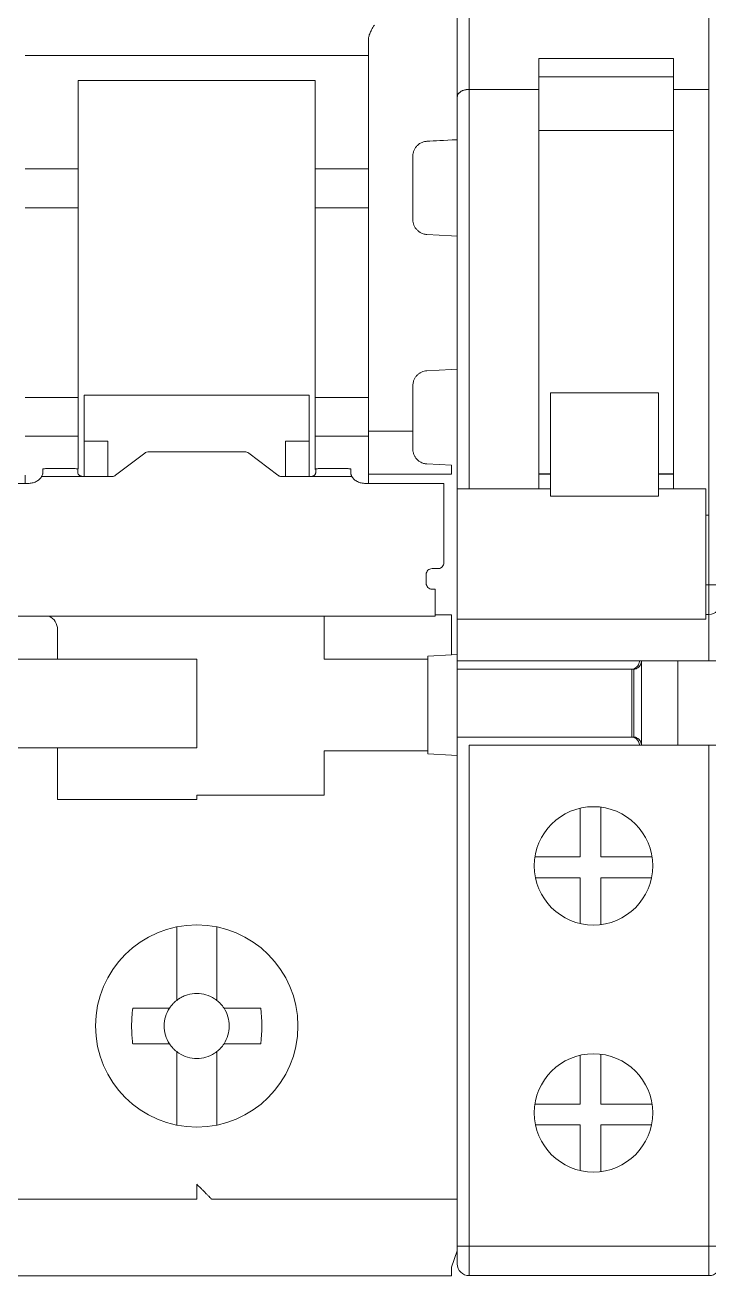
# Model space of a CAD drawing. Header units: millimetres. Extents: x 1359 to 3577, y 1336 to 3557.
# Drawn here: x 2577.38 to 2600.48, y 2687.53 to 2729.81 of the extents above; entities that cross this region are included whole.
import ezdxf

# ---------------------------------------------------------------- set-up
doc = ezdxf.new("R2010")
doc.units = ezdxf.units.MM
doc.layers.add('000-PI-Oprema', color=30, linetype='Continuous', lineweight=5)

msp = doc.modelspace()

# ---------------------------------------------------------------- linework, layer by layer
at = {"layer": '000-PI-Oprema', "color": 0, "linetype": 'ByBlock', "lineweight": 0}
for p, q in [((2591.976, 2727.383), (2591.976, 2753.994)), ((2592.376, 2727.638), (2592.376, 2753.994)), ((2600.476, 2727.638), (2600.476, 2753.994)), ((2594.726, 2727.638), (2594.726, 2728.679)), ((2599.276, 2728.679), (2594.726, 2728.679)), ((2599.276, 2728.679), (2599.276, 2727.638)), ((2599.276, 2728.063), (2594.726, 2728.063)), ((2591.976, 2714.134), (2591.976, 2727.383)), ((2594.726, 2727.638), (2592.376, 2727.638)), ((2592.376, 2727.638), (2592.376, 2714.134)), ((2594.726, 2727.638), (2594.726, 2714.134)), ((2600.476, 2727.638), (2599.276, 2727.638)), ((2599.276, 2714.134), (2599.276, 2727.638)), ((2600.476, 2713.25), (2600.476, 2727.638)), ((2599.276, 2726.25), (2594.726, 2726.25)), ((2599.276, 2726.244), (2594.726, 2726.244)), ((2597.376, 2726.25), (2597.376, 2726.244)), ((2595.126, 2717.385), (2595.126, 2713.887)), ((2598.776, 2717.385), (2595.126, 2717.385)), ((2598.776, 2717.385), (2598.776, 2713.887)), ((2594.726, 2714.644), (2595.126, 2714.644)), ((2595.126, 2714.638), (2594.726, 2714.638)), ((2598.776, 2714.644), (2599.276, 2714.644)), ((2599.276, 2714.638), (2598.776, 2714.638)), ((2591.976, 2688.544), (2591.976, 2714.133)), ((2595.126, 2714.133), (2591.976, 2714.133)), ((2598.776, 2713.887), (2595.126, 2713.887)), ((2600.376, 2714.133), (2598.776, 2714.133)), ((2600.376, 2714.133), (2600.376, 2709.733)), ((2600.476, 2713.25), (2600.376, 2713.25)), ((2600.476, 2710.894), (2600.476, 2713.25)), ((2600.376, 2710.894), (2600.476, 2710.894)), ((2600.876, 2710.894), (2600.476, 2710.894)), ((2600.476, 2709.894), (2600.476, 2710.894)), ((2591.976, 2709.733), (2600.376, 2709.733)), ((2600.376, 2709.894), (2600.476, 2709.894)), ((2600.476, 2708.319), (2600.476, 2709.894)), ((2591.976, 2708.319), (2600.476, 2708.319)), ((2598.203, 2708.319), (2598.203, 2705.469)), ((2599.424, 2708.319), (2599.424, 2705.469)), ((2599.426, 2708.319), (2599.426, 2705.469)), ((2600.876, 2708.319), (2600.476, 2708.319)), ((2591.976, 2708.044), (2597.869, 2708.044)), ((2597.869, 2708.044), (2597.941, 2708.044)), ((2597.869, 2708.044), (2597.869, 2705.744)), ((2597.941, 2708.044), (2597.941, 2705.744)), ((2597.955, 2708.044), (2597.941, 2708.044)), ((2597.869, 2705.744), (2591.976, 2705.744)), ((2597.941, 2705.744), (2597.869, 2705.744)), ((2597.955, 2705.744), (2597.941, 2705.744)), ((2592.376, 2705.469), (2600.476, 2705.469)), ((2592.376, 2688.544), (2592.376, 2705.469)), ((2600.476, 2705.469), (2600.876, 2705.469)), ((2600.476, 2688.544), (2600.476, 2705.469)), ((2596.125, 2703.342), (2596.125, 2701.694)), ((2596.825, 2703.378), (2596.825, 2701.694)), ((2594.599, 2701.694), (2596.125, 2701.694)), ((2596.825, 2701.694), (2598.554, 2701.694)), ((2596.125, 2700.994), (2594.617, 2700.994)), ((2596.125, 2700.994), (2596.125, 2699.445)), ((2596.825, 2699.41), (2596.825, 2700.994)), ((2598.536, 2700.994), (2596.825, 2700.994)), ((2596.125, 2694.992), (2596.125, 2693.344)), ((2596.825, 2695.028), (2596.825, 2693.344)), ((2594.599, 2693.344), (2596.125, 2693.344)), ((2596.825, 2693.344), (2598.554, 2693.344)), ((2594.617, 2692.644), (2596.125, 2692.644)), ((2596.125, 2692.644), (2596.125, 2691.095)), ((2596.825, 2691.06), (2596.825, 2692.644)), ((2598.536, 2692.644), (2596.825, 2692.644)), ((2591.976, 2687.944), (2591.976, 2688.544)), ((2592.376, 2688.544), (2591.976, 2688.544)), ((2592.376, 2688.544), (2600.476, 2688.544)), ((2592.376, 2687.544), (2592.376, 2688.544)), ((2600.876, 2688.544), (2600.476, 2688.544)), ((2600.476, 2687.544), (2600.476, 2688.544)), ((2592.376, 2687.544), (2600.476, 2687.544))]:
    msp.add_line(p, q, dxfattribs=at)
at = {"layer": '000-PI-Oprema', "color": 0, "lineweight": 0}
for p, q in [((2588.976, 2728.783), (2577.376, 2728.783)), ((2579.176, 2727.113), (2579.176, 2727.937)), ((2587.176, 2727.937), (2579.176, 2727.937)), ((2587.176, 2727.937), (2587.176, 2727.113)), ((2579.176, 2727.113), (2579.176, 2724.948)), ((2587.176, 2724.948), (2587.176, 2727.113)), ((2591.976, 2725.555), (2591.976, 2722.681)), ((2577.376, 2724.948), (2579.176, 2724.948)), ((2579.176, 2724.948), (2579.176, 2723.637)), ((2587.176, 2723.637), (2587.176, 2724.948)), ((2587.176, 2724.948), (2588.976, 2724.948)), ((2579.176, 2723.637), (2577.376, 2723.637)), ((2579.176, 2723.637), (2579.176, 2717.225)), ((2587.176, 2717.225), (2587.176, 2723.637)), ((2588.976, 2723.637), (2587.176, 2723.637)), ((2590.95, 2722.735), (2591.776, 2722.692)), ((2591.776, 2722.692), (2591.976, 2722.681)), ((2591.776, 2718.171), (2590.95, 2718.128)), ((2591.976, 2718.181), (2591.776, 2718.171)), ((2591.976, 2718.181), (2591.976, 2717.008)), ((2577.376, 2717.225), (2579.176, 2717.225)), ((2579.176, 2717.225), (2579.176, 2715.915)), ((2579.376, 2715.751), (2579.376, 2717.302)), ((2579.376, 2717.302), (2586.976, 2717.302)), ((2586.976, 2717.302), (2586.976, 2715.751)), ((2587.176, 2717.303), (2587.171, 2717.303)), ((2587.176, 2715.915), (2587.176, 2717.225)), ((2587.176, 2717.225), (2588.976, 2717.225)), ((2579.176, 2715.915), (2577.376, 2715.915)), ((2579.176, 2715.915), (2579.176, 2714.811)), ((2587.176, 2714.79), (2587.176, 2715.915)), ((2587.176, 2715.915), (2588.976, 2715.915)), ((2590.476, 2716.081), (2588.976, 2716.081)), ((2579.376, 2715.751), (2580.176, 2715.751)), ((2579.376, 2714.549), (2579.376, 2715.751)), ((2580.176, 2715.751), (2580.176, 2714.549)), ((2586.176, 2715.751), (2586.976, 2715.751)), ((2586.176, 2714.549), (2586.176, 2715.751)), ((2586.976, 2715.751), (2586.976, 2714.549)), ((2580.435, 2714.594), (2581.418, 2715.347)), ((2581.559, 2715.392), (2584.793, 2715.392)), ((2584.935, 2715.347), (2585.918, 2714.594)), ((2577.376, 2714.602), (2577.376, 2714.32)), ((2577.976, 2714.726), (2577.976, 2714.804)), ((2578.959, 2714.822), (2578.176, 2714.822)), ((2579.159, 2714.804), (2579.159, 2714.726)), ((2587.193, 2714.726), (2587.193, 2714.804)), ((2588.177, 2714.822), (2587.393, 2714.822)), ((2588.377, 2714.804), (2588.377, 2714.726)), ((2588.976, 2714.331), (2588.976, 2714.754)), ((2591.776, 2714.635), (2588.976, 2714.635)), ((2590.95, 2714.978), (2591.776, 2714.935)), ((2571.277, 2714.32), (2577.476, 2714.32)), ((2577.934, 2714.549), (2579.359, 2714.549)), ((2580.293, 2714.549), (2579.359, 2714.549)), ((2586.993, 2714.549), (2586.059, 2714.549)), ((2588.418, 2714.549), (2586.993, 2714.549)), ((2588.877, 2714.32), (2591.526, 2714.32)), ((2591.526, 2714.32), (2591.526, 2713.707)), ((2591.526, 2711.641), (2591.526, 2713.05)), ((2590.926, 2711.242), (2590.926, 2710.944)), ((2591.326, 2711.442), (2591.126, 2711.442)), ((2591.976, 2711.048), (2591.976, 2710.881)), ((2591.126, 2710.744), (2591.226, 2710.744)), ((2591.226, 2710.655), (2591.226, 2710.744)), ((2591.976, 2710.731), (2591.976, 2708.534)), ((2561.626, 2709.834), (2587.126, 2709.834)), ((2587.126, 2709.833), (2591.227, 2709.833)), ((2587.476, 2709.833), (2587.476, 2708.381)), ((2591.776, 2709.881), (2591.226, 2709.881)), ((2591.776, 2709.881), (2591.776, 2708.523)), ((2578.476, 2708.381), (2578.476, 2709.381)), ((2575.376, 2708.381), (2578.476, 2708.381)), ((2578.876, 2708.381), (2578.476, 2708.381)), ((2583.176, 2708.381), (2578.876, 2708.381)), ((2583.176, 2705.381), (2583.176, 2708.381)), ((2587.876, 2708.381), (2587.476, 2708.381)), ((2587.876, 2708.381), (2590.976, 2708.381)), ((2590.976, 2708.481), (2591.776, 2708.523)), ((2590.976, 2708.381), (2590.976, 2708.481)), ((2590.976, 2705.281), (2590.976, 2708.381)), ((2591.976, 2708.534), (2591.776, 2708.523)), ((2591.976, 2708.534), (2591.976, 2705.129)), ((2591.981, 2706.081), (2591.976, 2706.081)), ((2578.476, 2705.381), (2575.376, 2705.381)), ((2578.476, 2703.631), (2578.476, 2705.381)), ((2578.476, 2705.381), (2578.876, 2705.381)), ((2578.876, 2705.381), (2583.176, 2705.381)), ((2587.876, 2705.281), (2587.476, 2705.281)), ((2587.476, 2703.781), (2587.476, 2705.281)), ((2587.876, 2705.281), (2590.976, 2705.281)), ((2590.976, 2705.181), (2590.976, 2705.281)), ((2591.776, 2705.139), (2590.976, 2705.181)), ((2591.976, 2705.129), (2591.776, 2705.139)), ((2591.976, 2705.129), (2591.976, 2690.981)), ((2583.176, 2703.631), (2578.476, 2703.631)), ((2583.176, 2703.781), (2583.176, 2703.631)), ((2583.176, 2703.781), (2587.476, 2703.781)), ((2591.976, 2701.481), (2591.981, 2701.481)), ((2582.501, 2699.332), (2582.501, 2699.257)), ((2582.501, 2699.257), (2582.501, 2697.138)), ((2583.851, 2699.257), (2583.851, 2699.332)), ((2583.851, 2696.85), (2583.851, 2699.257)), ((2581.012, 2696.581), (2581.87, 2696.581)), ((2585.34, 2696.581), (2584.482, 2696.581)), ((2581.87, 2695.381), (2581.012, 2695.381)), ((2585.34, 2695.381), (2584.482, 2695.381)), ((2582.501, 2694.825), (2582.501, 2692.705)), ((2583.851, 2692.705), (2583.851, 2694.825)), ((2582.501, 2692.705), (2582.501, 2692.631)), ((2583.851, 2692.631), (2583.851, 2692.705)), ((2591.976, 2690.981), (2591.976, 2688.381)), ((2583.176, 2690.131), (2574.376, 2690.131)), ((2591.976, 2690.131), (2583.676, 2690.131)), ((2591.976, 2688.381), (2591.776, 2687.831)), ((2579.376, 2687.531), (2574.576, 2687.531)), ((2579.376, 2687.531), (2586.996, 2687.531)), ((2591.776, 2687.531), (2586.996, 2687.531))]:
    msp.add_line(p, q, dxfattribs=at)
at = {"layer": '000-PI-Oprema', "color": 0, "linetype": 'ByBlock', "lineweight": 0}
for centre in [(2596.576, 2701.394), (2596.576, 2693.044)]:
    msp.add_circle(centre, 2, dxfattribs=at)
at = {"layer": '000-PI-Oprema', "color": 0, "lineweight": 0}
msp.add_circle((2583.176, 2695.981), 3.418, dxfattribs=at)
at = {"layer": '000-PI-Oprema', "color": 0, "linetype": 'ByBlock', "lineweight": 0}
for centre, start, end in [((2600.476, 2710.294), 270, 0), ((2592.376, 2687.944), 180, 270), ((2600.476, 2687.944), 270, 0)]:
    msp.add_arc(centre, 0.4, start, end, dxfattribs=at)
at = {"layer": '000-PI-Oprema', "color": 0, "lineweight": 0}
for centre, radius, start, end in [((2577.976, 2709.381), 0.5, 0, 64.7859), ((2583.176, 2695.981), 1.1, 123.0557, 133.0681), ((2583.176, 2695.981), 1.1, 46.9319, 56.9443), ((2583.176, 2695.981), 1.1, 136.9319, 146.9443), ((2583.176, 2695.981), 1.1, 135, 136.9319), ((2583.176, 2695.981), 1.1, 133.0681, 135), ((2583.176, 2695.981), 1.1, 45, 46.9319), ((2583.176, 2695.981), 1.1, 43.0681, 45), ((2583.176, 2695.981), 1.1, 33.0557, 43.0681), ((2583.176, 2695.981), 1.1, 213.0557, 223.0681), ((2583.176, 2695.981), 1.1, 223.0681, 225), ((2583.176, 2695.981), 1.1, 225, 226.9319), ((2583.176, 2695.981), 1.1, 226.9319, 236.9443), ((2583.176, 2695.981), 1.1, 303.0557, 313.0681), ((2583.176, 2695.981), 1.1, 313.0681, 315), ((2583.176, 2695.981), 1.1, 315, 316.9319), ((2583.176, 2695.981), 1.1, 316.9319, 326.9443)]:
    msp.add_arc(centre, radius, start, end, dxfattribs=at)
for points, knots in [([(2588.976, 2729.324), (2588.977, 2729.345), (2588.979, 2729.389), (2588.994, 2729.455), (2589.015, 2729.521), (2589.045, 2729.588), (2589.096, 2729.687), (2589.143, 2729.762), (2589.176, 2729.814)], [0, 0, 0, 0, 0.117336, 0.242611, 0.377617, 0.505972, 0.652001, 1, 1, 1, 1]), ([(2591.976, 2729.814), (2591.976, 2729.782), (2591.976, 2729.718), (2591.976, 2729.622), (2591.976, 2729.527), (2591.976, 2729.4), (2591.976, 2729.244), (2591.976, 2729.067), (2591.976, 2728.907), (2591.976, 2728.77), (2591.976, 2728.655), (2591.976, 2728.6), (2591.976, 2728.572)], [0, 0, 0, 0, 0.061391, 0.122427, 0.18342, 0.24468, 0.372209, 0.500076, 0.627605, 0.755472, 0.877481, 1, 1, 1, 1]), ([(2588.976, 2729.17), (2588.976, 2729.18), (2588.976, 2729.199), (2588.976, 2729.235), (2588.976, 2729.277), (2588.976, 2729.308), (2588.976, 2729.324)], [0, 0, 0, 0, 0.251193, 0.5, 0.748807, 1, 1, 1, 1]), ([(2588.976, 2726.108), (2588.976, 2726.192), (2588.976, 2726.358), (2588.976, 2726.6), (2588.976, 2726.835), (2588.976, 2727.062), (2588.976, 2727.282), (2588.976, 2727.495), (2588.976, 2727.701), (2588.976, 2727.965), (2588.976, 2728.274), (2588.976, 2728.61), (2588.976, 2728.914), (2588.976, 2729.085), (2588.976, 2729.17)], [0, 0, 0, 0, 0.062754, 0.125301, 0.187708, 0.250043, 0.312375, 0.374772, 0.437302, 0.500033, 0.625237, 0.749935, 0.874674, 1, 1, 1, 1]), ([(2591.976, 2728.572), (2591.976, 2728.536), (2591.976, 2728.462), (2591.976, 2728.342), (2591.976, 2728.216), (2591.976, 2728.082), (2591.976, 2727.94), (2591.976, 2727.791), (2591.976, 2727.635), (2591.976, 2727.417), (2591.976, 2727.129), (2591.976, 2726.756), (2591.976, 2726.361), (2591.976, 2726.079), (2591.976, 2725.937)], [0, 0, 0, 0, 0.062728, 0.125272, 0.18769, 0.250045, 0.312396, 0.374803, 0.437328, 0.500029, 0.625194, 0.749922, 0.874696, 1, 1, 1, 1]), ([(2588.976, 2724.715), (2588.976, 2724.786), (2588.976, 2724.928), (2588.976, 2725.136), (2588.976, 2725.34), (2588.976, 2725.539), (2588.976, 2725.734), (2588.976, 2725.924), (2588.976, 2726.047), (2588.976, 2726.108)], [0, 0, 0, 0, 0.143512, 0.28637, 0.428834, 0.571166, 0.71363, 0.856488, 1, 1, 1, 1]), ([(2590.95, 2725.885), (2590.932, 2725.883), (2590.894, 2725.88), (2590.838, 2725.867), (2590.783, 2725.848), (2590.728, 2725.821), (2590.676, 2725.787), (2590.621, 2725.74), (2590.563, 2725.673), (2590.515, 2725.586), (2590.482, 2725.487), (2590.478, 2725.419), (2590.476, 2725.385)], [0, 0, 0, 0, 0.067869, 0.138425, 0.211987, 0.288836, 0.369219, 0.453352, 0.573685, 0.721104, 0.860335, 1, 1, 1, 1]), ([(2590.476, 2725.385), (2590.476, 2725.32), (2590.476, 2725.188), (2590.476, 2724.987), (2590.476, 2724.85), (2590.476, 2724.782)], [0, 0, 0, 0, 0.333419, 0.666581, 1, 1, 1, 1]), ([(2588.976, 2716.148), (2588.976, 2716.262), (2588.976, 2716.49), (2588.976, 2716.835), (2588.976, 2717.183), (2588.976, 2717.533), (2588.976, 2717.887), (2588.976, 2718.484), (2588.976, 2719.331), (2588.976, 2720.431), (2588.976, 2721.531), (2588.976, 2722.498), (2588.976, 2723.33), (2588.976, 2724.03), (2588.976, 2724.486), (2588.976, 2724.715)], [0, 0, 0, 0, 0.041431, 0.082793, 0.124119, 0.165441, 0.206793, 0.248207, 0.374079, 0.500012, 0.625883, 0.751817, 0.834548, 0.917188, 1, 1, 1, 1]), ([(2590.476, 2724.782), (2590.476, 2724.68), (2590.476, 2724.477), (2590.476, 2724.17), (2590.476, 2723.86), (2590.476, 2723.548), (2590.476, 2723.339), (2590.476, 2723.234)], [0, 0, 0, 0, 0.200123, 0.400061, 0.599939, 0.799877, 1, 1, 1, 1]), ([(2590.95, 2722.735), (2590.929, 2722.737), (2590.887, 2722.74), (2590.826, 2722.756), (2590.758, 2722.782), (2590.685, 2722.824), (2590.613, 2722.887), (2590.554, 2722.961), (2590.51, 2723.046), (2590.481, 2723.138), (2590.478, 2723.202), (2590.476, 2723.234)], [0, 0, 0, 0, 0.082209, 0.16366, 0.245689, 0.369303, 0.493372, 0.618767, 0.744744, 0.872104, 1, 1, 1, 1]), ([(2591.976, 2722.681), (2591.976, 2722.575), (2591.976, 2722.363), (2591.976, 2722.043), (2591.976, 2721.722), (2591.976, 2721.4), (2591.976, 2721.078), (2591.976, 2720.755), (2591.976, 2720.351), (2591.976, 2719.866), (2591.976, 2719.301), (2591.976, 2718.739), (2591.976, 2718.367), (2591.976, 2718.181)], [0, 0, 0, 0, 0.071572, 0.143012, 0.214372, 0.285701, 0.357051, 0.428472, 0.500015, 0.625079, 0.749917, 0.8748, 1, 1, 1, 1]), ([(2590.476, 2717.628), (2590.477, 2717.65), (2590.479, 2717.692), (2590.491, 2717.755), (2590.515, 2717.826), (2590.554, 2717.901), (2590.613, 2717.976), (2590.685, 2718.038), (2590.767, 2718.085), (2590.856, 2718.118), (2590.919, 2718.124), (2590.95, 2718.128)], [0, 0, 0, 0, 0.085573, 0.170275, 0.255463, 0.381339, 0.506835, 0.630803, 0.754517, 0.877108, 1, 1, 1, 1]), ([(2590.476, 2717.628), (2590.476, 2717.524), (2590.476, 2717.314), (2590.476, 2717.002), (2590.476, 2716.693), (2590.476, 2716.385), (2590.476, 2716.182), (2590.476, 2716.081)], [0, 0, 0, 0, 0.200123, 0.400061, 0.599939, 0.799877, 1, 1, 1, 1]), ([(2591.976, 2717.031), (2591.976, 2717.017), (2591.976, 2716.989), (2591.976, 2716.767), (2591.976, 2716.419), (2591.976, 2715.962), (2591.976, 2715.579), (2591.976, 2715.308)], [0, 0, 0, 0, 0.201961, 0.403921, 0.605881, 0.807842, 1, 1, 1, 1]), ([(2588.976, 2714.754), (2588.976, 2714.816), (2588.976, 2714.938), (2588.976, 2715.128), (2588.976, 2715.323), (2588.976, 2715.522), (2588.976, 2715.726), (2588.976, 2715.935), (2588.976, 2716.077), (2588.976, 2716.148)], [0, 0, 0, 0, 0.143512, 0.28637, 0.428834, 0.571166, 0.71363, 0.856488, 1, 1, 1, 1]), ([(2590.476, 2716.081), (2590.476, 2716.012), (2590.476, 2715.876), (2590.476, 2715.674), (2590.476, 2715.543), (2590.476, 2715.477)], [0, 0, 0, 0, 0.333419, 0.666581, 1, 1, 1, 1]), ([(2590.95, 2714.978), (2590.931, 2714.98), (2590.892, 2714.983), (2590.836, 2714.996), (2590.77, 2715.02), (2590.698, 2715.058), (2590.624, 2715.118), (2590.561, 2715.192), (2590.514, 2715.279), (2590.482, 2715.376), (2590.478, 2715.443), (2590.476, 2715.477)], [0, 0, 0, 0, 0.070997, 0.142096, 0.214572, 0.332081, 0.453288, 0.585757, 0.721078, 0.860541, 1, 1, 1, 1]), ([(2577.976, 2714.676), (2577.976, 2714.667), (2577.975, 2714.65), (2577.966, 2714.619), (2577.954, 2714.586), (2577.941, 2714.561), (2577.934, 2714.549)], [0, 0, 0, 0, 0.256458, 0.506841, 0.753776, 1, 1, 1, 1]), ([(2577.976, 2714.804), (2577.976, 2714.809), (2577.998, 2714.814), (2578.072, 2714.82), (2578.124, 2714.822), (2578.176, 2714.822)], [0, 0, 0, 0, 0.5, 0.5, 1, 1, 1, 1]), ([(2579.159, 2714.804), (2579.159, 2714.806), (2579.157, 2714.808), (2579.145, 2714.811), (2579.127, 2714.814), (2579.094, 2714.818), (2579.038, 2714.821), (2578.986, 2714.822), (2578.959, 2714.822)], [0, 0, 0, 0, 0.128148, 0.251094, 0.373747, 0.501054, 0.748354, 1, 1, 1, 1]), ([(2579.359, 2714.549), (2579.346, 2714.55), (2579.319, 2714.551), (2579.28, 2714.56), (2579.246, 2714.574), (2579.206, 2714.599), (2579.167, 2714.636), (2579.162, 2714.662), (2579.159, 2714.676)], [0, 0, 0, 0, 0.128818, 0.251822, 0.37424, 0.501366, 0.746636, 1, 1, 1, 1]), ([(2580.435, 2714.594), (2580.425, 2714.587), (2580.405, 2714.574), (2580.371, 2714.56), (2580.333, 2714.551), (2580.307, 2714.55), (2580.293, 2714.549)], [0, 0, 0, 0, 0.25487, 0.5, 0.74513, 1, 1, 1, 1]), ([(2586.059, 2714.549), (2586.046, 2714.55), (2586.02, 2714.551), (2585.982, 2714.56), (2585.947, 2714.574), (2585.928, 2714.587), (2585.918, 2714.594)], [0, 0, 0, 0, 0.25487, 0.5, 0.74513, 1, 1, 1, 1]), ([(2587.193, 2714.676), (2587.193, 2714.669), (2587.191, 2714.657), (2587.18, 2714.635), (2587.162, 2714.613), (2587.129, 2714.586), (2587.074, 2714.556), (2587.02, 2714.552), (2586.993, 2714.549)], [0, 0, 0, 0, 0.130698, 0.254597, 0.376443, 0.501216, 0.749391, 1, 1, 1, 1]), ([(2587.193, 2714.804), (2587.193, 2714.809), (2587.215, 2714.814), (2587.289, 2714.82), (2587.341, 2714.822), (2587.393, 2714.822)], [0, 0, 0, 0, 0.5, 0.5, 1, 1, 1, 1]), ([(2588.377, 2714.804), (2588.376, 2714.806), (2588.374, 2714.808), (2588.363, 2714.811), (2588.344, 2714.814), (2588.311, 2714.818), (2588.256, 2714.821), (2588.203, 2714.822), (2588.177, 2714.822)], [0, 0, 0, 0, 0.128148, 0.251094, 0.373747, 0.501054, 0.748354, 1, 1, 1, 1]), ([(2588.418, 2714.549), (2588.412, 2714.561), (2588.399, 2714.586), (2588.386, 2714.619), (2588.378, 2714.65), (2588.377, 2714.667), (2588.377, 2714.676)], [0, 0, 0, 0, 0.246224, 0.493159, 0.743542, 1, 1, 1, 1]), ([(2591.976, 2714.926), (2591.976, 2714.854), (2591.976, 2714.712), (2591.976, 2714.505), (2591.976, 2714.304), (2591.976, 2714.109), (2591.976, 2713.92), (2591.976, 2713.738), (2591.976, 2713.561), (2591.976, 2713.335), (2591.976, 2713.068), (2591.976, 2712.778), (2591.976, 2712.515), (2591.976, 2712.365), (2591.976, 2712.29)], [0, 0, 0, 0, 0.062728, 0.125272, 0.18769, 0.250045, 0.312396, 0.374803, 0.437328, 0.500029, 0.625194, 0.749922, 0.874696, 1, 1, 1, 1]), ([(2577.934, 2714.549), (2577.923, 2714.532), (2577.902, 2714.499), (2577.859, 2714.454), (2577.809, 2714.415), (2577.732, 2714.37), (2577.621, 2714.329), (2577.525, 2714.323), (2577.476, 2714.32)], [0, 0, 0, 0, 0.126929, 0.250928, 0.374602, 0.500576, 0.748126, 1, 1, 1, 1]), ([(2588.877, 2714.32), (2588.852, 2714.32), (2588.804, 2714.322), (2588.733, 2714.334), (2588.665, 2714.354), (2588.581, 2714.39), (2588.487, 2714.451), (2588.441, 2714.516), (2588.418, 2714.549)], [0, 0, 0, 0, 0.126929, 0.250928, 0.374602, 0.500576, 0.748126, 1, 1, 1, 1]), ([(2591.976, 2712.29), (2591.976, 2712.277), (2591.976, 2712.25), (2591.976, 2712.203), (2591.976, 2712.15), (2591.976, 2712.07), (2591.976, 2711.955), (2591.976, 2711.795), (2591.976, 2711.619), (2591.976, 2711.433), (2591.976, 2711.241), (2591.976, 2711.113), (2591.976, 2711.048)], [0, 0, 0, 0, 0.061391, 0.122427, 0.18342, 0.24468, 0.372209, 0.500076, 0.627605, 0.755472, 0.877481, 1, 1, 1, 1]), ([(2591.326, 2711.442), (2591.34, 2711.442), (2591.366, 2711.444), (2591.404, 2711.455), (2591.438, 2711.474), (2591.478, 2711.507), (2591.518, 2711.562), (2591.524, 2711.614), (2591.526, 2711.641)], [0, 0, 0, 0, 0.128148, 0.251094, 0.373747, 0.501054, 0.748354, 1, 1, 1, 1]), ([(2591.126, 2711.442), (2591.074, 2711.442), (2591.022, 2711.42), (2590.948, 2711.346), (2590.926, 2711.295), (2590.926, 2711.242)], [0, 0, 0, 0, 0.5, 0.5, 1, 1, 1, 1]), ([(2590.926, 2710.944), (2590.926, 2710.891), (2590.948, 2710.84), (2591.022, 2710.766), (2591.074, 2710.744), (2591.126, 2710.744)], [0, 0, 0, 0, 0.5, 0.5, 1, 1, 1, 1]), ([(2591.976, 2710.881), (2591.976, 2710.868), (2591.976, 2710.842), (2591.976, 2710.805), (2591.976, 2710.769), (2591.976, 2710.737), (2591.976, 2710.733), (2591.976, 2710.731)], [0, 0, 0, 0, 0.169382, 0.332374, 0.500748, 0.7482, 1, 1, 1, 1]), ([(2591.226, 2710.655), (2591.226, 2710.538), (2591.226, 2710.306), (2591.226, 2710.029), (2591.226, 2709.856), (2591.226, 2709.848), (2591.227, 2709.833)], [0, 0, 0, 0, 0.264619, 0.529237, 0.793855, 1, 1, 1, 1]), ([(2583.776, 2696.903), (2583.687, 2696.961), (2583.589, 2697.006), (2583.386, 2697.066), (2583.283, 2697.081), (2583.07, 2697.081), (2582.966, 2697.066), (2582.814, 2697.021), (2582.764, 2697.002), (2582.692, 2696.969), (2582.668, 2696.957), (2582.633, 2696.938), (2582.621, 2696.931), (2582.604, 2696.921), (2582.596, 2696.916), (2582.587, 2696.91), (2582.582, 2696.907), (2582.578, 2696.906), (2582.576, 2696.903)], [0, 0, 0, 0, 0.25, 0.25, 0.5, 0.5, 0.75, 0.75, 0.875, 0.875, 0.9375, 0.9375, 0.96875, 0.96875, 0.984375, 0.992187, 0.992187, 1, 1, 1, 1]), ([(2581.012, 2696.581), (2580.988, 2696.382), (2580.976, 2696.182), (2580.976, 2695.881), (2580.979, 2695.781), (2580.988, 2695.631), (2580.992, 2695.581), (2580.999, 2695.506), (2581.003, 2695.468), (2581.007, 2695.425), (2581.01, 2695.403), (2581.011, 2695.394), (2581.012, 2695.387), (2581.014, 2695.384), (2581.012, 2695.381)], [0, 0, 0, 0, 0.5, 0.5, 0.75, 0.75, 0.875, 0.875, 0.9375, 0.96875, 0.984375, 0.992188, 0.992188, 1, 1, 1, 1]), ([(2582.254, 2696.581), (2582.138, 2696.403), (2582.076, 2696.195), (2582.076, 2695.769), (2582.138, 2695.56), (2582.254, 2695.381)], [0, 0, 0, 0, 0.5, 0.5, 1, 1, 1, 1]), ([(2584.098, 2695.381), (2584.214, 2695.56), (2584.276, 2695.769), (2584.276, 2696.192), (2584.215, 2696.403), (2584.098, 2696.581)], [0, 0, 0, 0, 0.5, 0.5, 1, 1, 1, 1]), ([(2582.576, 2695.059), (2582.754, 2694.943), (2582.962, 2694.882), (2583.387, 2694.881), (2583.598, 2694.943), (2583.776, 2695.059)], [0, 0, 0, 0, 0.5, 0.5, 1, 1, 1, 1]), ([(2583.176, 2690.631), (2583.176, 2690.61), (2583.176, 2690.568), (2583.176, 2690.506), (2583.176, 2690.435), (2583.176, 2690.355), (2583.176, 2690.276), (2583.176, 2690.21), (2583.176, 2690.165), (2583.176, 2690.137), (2583.176, 2690.133), (2583.176, 2690.131)], [0, 0, 0, 0, 0.080758, 0.160392, 0.240099, 0.368585, 0.500066, 0.628554, 0.760036, 0.877963, 1, 1, 1, 1]), ([(2583.176, 2690.631), (2583.197, 2690.611), (2583.234, 2690.573), (2583.287, 2690.521), (2583.33, 2690.477), (2583.387, 2690.42), (2583.455, 2690.352), (2583.532, 2690.276), (2583.594, 2690.213), (2583.641, 2690.166), (2583.671, 2690.137), (2583.674, 2690.133), (2583.676, 2690.131)], [0, 0, 0, 0, 0.090531, 0.16862, 0.234268, 0.287481, 0.430984, 0.554468, 0.680793, 0.795506, 0.900919, 1, 1, 1, 1]), ([(2591.776, 2687.531), (2591.776, 2687.531), (2591.776, 2687.585), (2591.776, 2687.722), (2591.776, 2687.774), (2591.776, 2687.831)], [0, 0, 0, 0, 0.5, 0.5, 0.737757, 0.737757, 0.737757, 0.737757])]:
    msp.add_open_spline(points, degree=3, knots=knots, dxfattribs=at)
at = {"layer": '000-PI-Oprema', "color": 0, "linetype": 'ByBlock', "lineweight": 0}
for points, knots in [([(2591.976, 2727.383), (2591.976, 2727.387), (2591.976, 2727.391), (2591.977, 2727.399), (2591.978, 2727.41), (2591.981, 2727.422), (2591.987, 2727.445), (2591.994, 2727.46), (2592.007, 2727.482), (2592.012, 2727.489), (2592.023, 2727.503), (2592.035, 2727.517), (2592.049, 2727.531), (2592.064, 2727.544), (2592.073, 2727.55), (2592.099, 2727.568), (2592.119, 2727.579), (2592.151, 2727.594), (2592.163, 2727.599), (2592.186, 2727.608), (2592.211, 2727.616), (2592.237, 2727.622), (2592.257, 2727.626), (2592.264, 2727.628), (2592.277, 2727.63), (2592.284, 2727.631), (2592.319, 2727.636), (2592.347, 2727.638), (2592.376, 2727.638)], [0, 0, 0, 0, 0.03125, 0.03125, 0.0625, 0.125, 0.125, 0.25, 0.25, 0.3125, 0.3125, 0.375, 0.4375, 0.4375, 0.5, 0.5, 0.625, 0.625, 0.6875, 0.6875, 0.75, 0.8125, 0.8125, 0.84375, 0.84375, 0.875, 0.875, 1, 1, 1, 1]), ([(2597.875, 2708.044), (2597.895, 2708.044), (2597.936, 2708.05), (2597.997, 2708.08), (2598.053, 2708.127), (2598.098, 2708.189), (2598.124, 2708.255), (2598.132, 2708.3), (2598.133, 2708.319)], [0, 0, 0, 0, 0.175586, 0.351172, 0.526758, 0.702344, 0.87793, 1, 1, 1, 1]), ([(2598.202, 2708.319), (2598.201, 2708.307), (2598.199, 2708.295), (2598.195, 2708.273), (2598.192, 2708.263), (2598.187, 2708.243), (2598.183, 2708.234), (2598.172, 2708.206), (2598.163, 2708.188), (2598.147, 2708.163), (2598.141, 2708.155), (2598.129, 2708.139), (2598.117, 2708.125), (2598.103, 2708.112), (2598.09, 2708.099), (2598.083, 2708.094), (2598.061, 2708.078), (2598.047, 2708.069), (2598.026, 2708.06), (2598.019, 2708.057), (2598.005, 2708.052), (2597.998, 2708.05), (2597.978, 2708.045), (2597.966, 2708.044), (2597.955, 2708.044)], [0, 0, 0, 0, 0.07828, 0.07828, 0.144117, 0.144117, 0.209954, 0.209954, 0.341628, 0.341628, 0.407465, 0.407465, 0.473303, 0.53914, 0.53914, 0.604977, 0.604977, 0.736651, 0.736651, 0.802488, 0.802488, 0.868326, 0.868326, 1, 1, 1, 1]), ([(2598.133, 2705.469), (2598.132, 2705.488), (2598.124, 2705.533), (2598.098, 2705.599), (2598.053, 2705.661), (2597.997, 2705.708), (2597.936, 2705.737), (2597.895, 2705.744), (2597.875, 2705.744)], [0, 0, 0, 0, 0.122057, 0.297646, 0.473234, 0.648823, 0.824411, 1, 1, 1, 1]), ([(2597.955, 2705.744), (2597.966, 2705.744), (2597.978, 2705.743), (2597.998, 2705.738), (2598.005, 2705.736), (2598.018, 2705.731), (2598.026, 2705.728), (2598.047, 2705.718), (2598.061, 2705.71), (2598.082, 2705.694), (2598.089, 2705.689), (2598.103, 2705.677), (2598.117, 2705.663), (2598.129, 2705.649), (2598.141, 2705.633), (2598.147, 2705.625), (2598.163, 2705.6), (2598.172, 2705.582), (2598.183, 2705.554), (2598.187, 2705.544), (2598.192, 2705.525), (2598.195, 2705.515), (2598.199, 2705.493), (2598.201, 2705.481), (2598.202, 2705.469)], [0, 0, 0, 0, 0.131674, 0.131674, 0.197511, 0.197511, 0.263348, 0.263348, 0.395022, 0.395022, 0.46086, 0.46086, 0.526697, 0.592534, 0.592534, 0.658371, 0.658371, 0.790045, 0.790045, 0.855882, 0.855882, 0.921719, 0.921719, 1, 1, 1, 1])]:
    msp.add_open_spline(points, degree=3, knots=knots, dxfattribs=at)
at = {"layer": '000-PI-Oprema', "color": 0, "lineweight": 0}
for points in [[(2590.95, 2725.885), (2591.225, 2725.899), (2591.501, 2725.913), (2591.976, 2725.937)], [(2591.976, 2725.555), (2591.976, 2725.785), (2591.976, 2725.922), (2591.976, 2725.937)], [(2581.418, 2715.347), (2581.455, 2715.375), (2581.507, 2715.392), (2581.559, 2715.392)], [(2584.793, 2715.392), (2584.846, 2715.392), (2584.898, 2715.375), (2584.935, 2715.347)], [(2591.976, 2714.926), (2591.976, 2714.941), (2591.976, 2715.077), (2591.976, 2715.308)], [(2577.976, 2714.726), (2577.976, 2714.721), (2577.976, 2714.703), (2577.976, 2714.676)], [(2579.159, 2714.676), (2579.159, 2714.703), (2579.159, 2714.721), (2579.159, 2714.726)], [(2587.193, 2714.726), (2587.193, 2714.721), (2587.193, 2714.703), (2587.193, 2714.676)], [(2588.377, 2714.676), (2588.377, 2714.703), (2588.377, 2714.721), (2588.377, 2714.726)], [(2591.776, 2714.635), (2591.776, 2714.732), (2591.776, 2714.832), (2591.776, 2714.935)], [(2591.526, 2713.05), (2591.526, 2713.284), (2591.526, 2713.526), (2591.526, 2713.707)], [(2582.501, 2697.138), (2582.501, 2697.1), (2582.501, 2697.061), (2582.501, 2696.85)], [(2581.87, 2696.581), (2581.994, 2696.581), (2582.12, 2696.581), (2582.254, 2696.581)], [(2584.482, 2696.581), (2584.359, 2696.581), (2584.232, 2696.581), (2584.098, 2696.581)], [(2585.34, 2696.581), (2585.388, 2696.183), (2585.388, 2695.78), (2585.34, 2695.381)], [(2581.87, 2695.381), (2581.994, 2695.381), (2582.12, 2695.381), (2582.254, 2695.381)], [(2584.098, 2695.381), (2584.232, 2695.381), (2584.359, 2695.381), (2584.482, 2695.381)], [(2582.501, 2695.113), (2582.501, 2694.901), (2582.501, 2694.863), (2582.501, 2694.825)], [(2583.851, 2695.113), (2583.851, 2694.901), (2583.851, 2694.863), (2583.851, 2694.825)]]:
    msp.add_open_spline(points, degree=3, dxfattribs=at)

doc.saveas('drawing.dxf')
